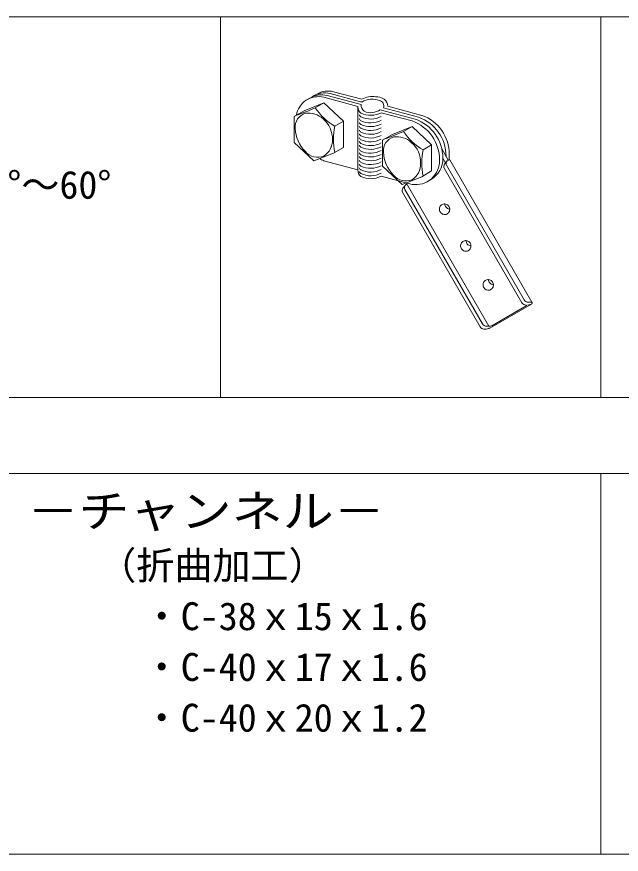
# Model space of a CAD drawing. Units: millimetres on the paper, enlarged 40 times. Extents: x -7800 to 7800, y -5387 to 5300.
# Drawn here: x -6069 to -5116, y 1260 to 2580 of the extents above; entities that cross this region are included whole.
import ezdxf
from ezdxf.enums import TextEntityAlignment as Align

# ---------------------------------------------------------------- set-up
doc = ezdxf.new("R2010")
doc.units = ezdxf.units.MM
doc.header["$LTSCALE"] = 40
doc.layers.add('0-6_文字', color=7, linetype='Continuous')
doc.layers.add('0-B_補強金具・金具・その他', color=3, linetype='Continuous', lineweight=18)
doc.layers.add('F-3_野縁受け', color=7, linetype='Continuous', lineweight=18)
doc.styles.add('ＭＳ ゴシック', font='')
doc.styles.get('ＭＳ ゴシック').set_extended_font_data('MS Gothic')

msp = doc.modelspace()

# ---------------------------------------------------------------- linework, layer by layer
at = {"layer": '0-B_補強金具・金具・その他'}
for p, q in [((-5601.13, 2455.52), (-5596, 2458.48)), ((-5580.12, 2456.22), (-5526.21, 2441.78)), ((-5574.99, 2459.18), (-5527.33, 2446.41)), ((-5569.87, 2462.14), (-5525.38, 2450.22)), ((-5611.38, 2449.6), (-5606.25, 2452.56)), ((-5598.7, 2436.6), (-5585.25, 2444.36)), ((-5585.25, 2453.26), (-5531.34, 2438.82)), ((-5527.33, 2446.41), (-5525.38, 2445.89)), ((-5631.78, 2423.11), (-5616.19, 2432.11)), ((-5531.34, 2438.82), (-5531.34, 2338.82)), ((-5496.31, 2433.76), (-5441.03, 2418.95)), ((-5494.82, 2429.03), (-5446.15, 2415.99)), ((-5491.18, 2436.73), (-5435.9, 2421.91)), ((-5484.25, 2439.2), (-5430.77, 2424.87)), ((-5631.78, 2381.99), (-5631.78, 2423.11)), ((-5567.75, 2407.76), (-5554.3, 2415.53)), ((-5554.3, 2374.41), (-5554.3, 2415.53)), ((-5459.6, 2399.33), (-5446.15, 2407.09)), ((-5492.69, 2385.84), (-5477.1, 2394.84)), ((-5492.69, 2344.72), (-5492.69, 2385.84)), ((-5428.66, 2370.49), (-5415.2, 2378.26)), ((-5415.2, 2337.14), (-5415.2, 2378.26)), ((-5569.89, 2365.41), (-5554.3, 2374.41)), ((-5388.87, 2354.21), (-5399.21, 2372.12)), ((-5585.25, 2353.26), (-5531.34, 2338.82)), ((-5584.46, 2352.77), (-5584.24, 2352.99)), ((-5393.2, 2349.84), (-5397.56, 2357.39)), ((-5394.75, 2347.85), (-5391.17, 2352.45)), ((-5386.7, 2354.64), (-5386.63, 2354.64)), ((-5430.79, 2328.14), (-5415.2, 2337.14)), ((-5395.19, 2341.53), (-5272.82, 2129.58)), ((-5391.61, 2346.14), (-5269.24, 2134.18)), ((-5494.82, 2329.03), (-5446.15, 2315.99)), ((-5421.6, 2320.64), (-5416.47, 2323.6)), ((-5460.53, 2309.87), (-5456.95, 2314.48)), ((-5455.55, 2318.51), (-5325.02, 2092.43)), ((-5460.96, 2303.56), (-5338.59, 2091.6)), ((-5457.38, 2308.16), (-5335.01, 2096.21)), ((-5323.38, 2089.59), (-5257.91, 2127.39)), ((-5266.27, 2125.8), (-5265.79, 2125.8)), ((-5263.85, 2125.8), (-5257.7, 2127.44)), ((-5320.08, 2093.33), (-5265.98, 2124.57)), ((-5328.46, 2092.43), (-5325.02, 2092.43))]:
    msp.add_line(p, q, dxfattribs=at)
for points in [[(-5616.19, 2432.11), (-5585.25, 2444.36), (-5554.3, 2415.53)], [(-5477.1, 2394.84), (-5446.15, 2407.09), (-5415.2, 2378.26)], [(-5631.78, 2381.99), (-5600.83, 2353.16), (-5569.89, 2365.41)], [(-5262.69, 2130.4), (-5257.16, 2130.4), (-5386.64, 2354.67)], [(-5492.69, 2344.72), (-5461.74, 2315.89), (-5430.79, 2328.14)], [(-5394.36, 2285.26), (-5394.22, 2283.81), (-5393.83, 2282.4), (-5393.21, 2281.07), (-5392.37, 2279.87), (-5391.34, 2278.84), (-5390.15, 2277.99), (-5388.85, 2277.37), (-5387.46, 2276.98), (-5386.53, 2276.87)], [(-5394.36, 2285.26), (-5394.22, 2283.81), (-5393.83, 2282.4), (-5393.21, 2281.07), (-5392.37, 2279.87), (-5391.34, 2278.84), (-5390.15, 2277.99), (-5388.85, 2277.37), (-5387.46, 2276.98), (-5386.53, 2276.87)], [(-5360.95, 2227.39), (-5360.81, 2225.94), (-5360.42, 2224.53), (-5359.79, 2223.2), (-5358.96, 2222), (-5357.93, 2220.97), (-5356.74, 2220.12), (-5355.43, 2219.5), (-5354.04, 2219.11), (-5353.12, 2219)], [(-5360.95, 2227.39), (-5360.81, 2225.94), (-5360.42, 2224.53), (-5359.79, 2223.2), (-5358.96, 2222), (-5357.93, 2220.97), (-5356.74, 2220.12), (-5355.43, 2219.5), (-5354.04, 2219.11), (-5353.12, 2219)], [(-5325.51, 2166), (-5325.37, 2164.55), (-5324.98, 2163.14), (-5324.35, 2161.82), (-5323.51, 2160.62), (-5322.49, 2159.58), (-5321.3, 2158.74), (-5319.99, 2158.11), (-5318.6, 2157.73), (-5317.67, 2157.61)], [(-5325.51, 2166), (-5325.37, 2164.55), (-5324.98, 2163.14), (-5324.35, 2161.82), (-5323.51, 2160.62), (-5322.49, 2159.58), (-5321.3, 2158.74), (-5319.99, 2158.11), (-5318.6, 2157.73), (-5317.67, 2157.61)]]:
    msp.add_lwpolyline(points, dxfattribs=at)
for points in [[(-5391.17, 2269.32), (-5389.93, 2270.05), (-5388.85, 2270.98), (-5387.94, 2272.09), (-5387.25, 2273.35), (-5386.78, 2274.72), (-5386.55, 2276.15), (-5386.57, 2277.61), (-5386.84, 2279.05), (-5387.35, 2280.42), (-5388.09, 2281.68), (-5389.03, 2282.8), (-5390.14, 2283.75), (-5391.39, 2284.48), (-5392.75, 2284.98), (-5394.16, 2285.24), (-5395.6, 2285.25), (-5397, 2285), (-5398.35, 2284.51), (-5399.58, 2283.79), (-5400.66, 2282.86), (-5401.57, 2281.74), (-5402.26, 2280.49), (-5402.73, 2279.12), (-5402.96, 2277.68), (-5402.94, 2276.23), (-5402.67, 2274.79), (-5402.16, 2273.42), (-5401.42, 2272.15), (-5400.48, 2271.03), (-5399.37, 2270.09), (-5398.12, 2269.35), (-5396.76, 2268.85), (-5395.35, 2268.59), (-5393.91, 2268.58), (-5392.51, 2268.83)], [(-5357.75, 2211.45), (-5356.52, 2212.18), (-5355.44, 2213.11), (-5354.53, 2214.22), (-5353.84, 2215.48), (-5353.36, 2216.85), (-5353.14, 2218.28), (-5353.16, 2219.74), (-5353.43, 2221.17), (-5353.94, 2222.55), (-5354.68, 2223.81), (-5355.61, 2224.93), (-5356.73, 2225.87), (-5357.98, 2226.61), (-5359.33, 2227.11), (-5360.75, 2227.37), (-5362.19, 2227.38), (-5363.59, 2227.13), (-5364.93, 2226.64), (-5366.16, 2225.92), (-5367.25, 2224.99), (-5368.15, 2223.87), (-5368.85, 2222.61), (-5369.32, 2221.25), (-5369.55, 2219.81), (-5369.53, 2218.36), (-5369.26, 2216.92), (-5368.75, 2215.55), (-5368.01, 2214.28), (-5367.07, 2213.16), (-5365.96, 2212.22), (-5364.71, 2211.48), (-5363.35, 2210.98), (-5361.94, 2210.72), (-5360.5, 2210.71), (-5359.09, 2210.96)], [(-5322.31, 2150.07), (-5321.08, 2150.79), (-5320, 2151.72), (-5319.09, 2152.83), (-5318.39, 2154.09), (-5317.92, 2155.46), (-5317.7, 2156.89), (-5317.72, 2158.35), (-5317.99, 2159.79), (-5318.5, 2161.16), (-5319.23, 2162.42), (-5320.17, 2163.55), (-5321.28, 2164.49), (-5322.54, 2165.22), (-5323.89, 2165.73), (-5325.31, 2165.99), (-5326.74, 2165.99), (-5328.15, 2165.75), (-5329.49, 2165.25), (-5330.72, 2164.53), (-5331.81, 2163.6), (-5332.71, 2162.49), (-5333.41, 2161.23), (-5333.88, 2159.86), (-5334.11, 2158.43), (-5334.09, 2156.97), (-5333.82, 2155.53), (-5333.31, 2154.16), (-5332.57, 2152.89), (-5331.63, 2151.77), (-5330.52, 2150.83), (-5329.27, 2150.1), (-5327.91, 2149.59), (-5326.49, 2149.33), (-5325.06, 2149.33), (-5323.65, 2149.57)]]:
    msp.add_lwpolyline(points, close=True, dxfattribs=at)
for centre, radius, start, end in [((-5588.67, 2422.1), 35.18, 75.93842, 120), ((-5583.54, 2425.06), 35.18, 75.93842, 124.82709), ((-5578.41, 2428.02), 35.18, 75.93842, 119.99998), ((-5593.79, 2419.14), 35.18, 75.93842, 170.3681), ((-5508.47, 2420.17), 34.48, 81.16541, 119.36136), ((-5508.34, 2415.8), 34.48, 71.47375, 119.36136), ((-5503.58, 2430.7), 23.55, 58.35898, 89.01919), ((-5500.18, 2439.47), 9.4, 343.02415, 73.10188), ((-5504.63, 2421.56), 32.19, 61.56479, 65.31599), ((-5499.59, 2438.48), 15.36, 2.70815, 47.91028), ((-5755.07, 2786.51), 383.26, 289.10199, 294.07927), ((-5519.45, 2490.63), 95.91, 214.28851, 239.76529), ((-5518.94, 2437.95), 12.43, 176.01091, 231.24638), ((-5511.55, 2461.02), 36.1, 245.14149, 297.61575), ((-5513.82, 2440.91), 12.43, 176.01091, 231.24638), ((-5511.2, 2454.84), 25.8, 246.23344, 305.24619), ((-5607.91, 2406.4), 22.55, 105.66637, 185.55908), ((-5609.35, 2395.05), 33.38, 46.57269, 98.011), ((-5612.43, 2387.81), 40.86, 357.677, 50.41843), ((-5518.94, 2431.99), 12.43, 210.75995, 231.24638), ((-5518.94, 2426.02), 12.43, 210.75995, 231.24638), ((-5511.55, 2455.05), 36.1, 245.14149, 297.61575), ((-5511.55, 2449.08), 36.1, 245.14149, 297.61575), ((-5467.76, 2354.61), 65.07, 359.76488, 70.60977), ((-5462.63, 2357.57), 65.07, 359.76488, 70.60977), ((-5457.5, 2360.53), 65.07, 359.8703, 70.60977), ((-5452.38, 2363.49), 65.07, 359.76488, 70.60977), ((-5576.12, 2406.42), 54.28, 182.32848, 225.22083), ((-5470.16, 2387.2), 99.73, 168.10283, 191.89716), ((-5518.94, 2420.05), 12.43, 210.75995, 231.24638), ((-5518.94, 2414.08), 12.43, 210.75995, 231.24638), ((-5511.55, 2443.11), 36.1, 245.14149, 297.61575), ((-5511.55, 2437.14), 36.1, 245.14149, 297.61575), ((-5518.94, 2408.11), 12.43, 210.75995, 231.24638), ((-5518.94, 2402.14), 12.43, 210.75995, 231.24638), ((-5518.94, 2396.17), 12.43, 210.75995, 231.24638), ((-5511.55, 2431.17), 36.1, 245.14149, 297.61575), ((-5511.55, 2425.21), 36.1, 245.14149, 297.61575), ((-5468.82, 2369.13), 22.55, 105.66637, 185.55908), ((-5615.98, 2749.24), 383.26, 289.10199, 294.07927), ((-5470.26, 2357.78), 33.38, 46.57269, 98.011), ((-5380.36, 2453.36), 95.91, 214.28851, 239.76529), ((-5600.76, 2385.25), 29.16, 302.49821, 1.77756), ((-5518.94, 2390.21), 12.43, 210.75995, 231.24638), ((-5518.94, 2384.24), 12.43, 210.75995, 231.24638), ((-5511.55, 2419.24), 36.1, 245.14149, 297.61575), ((-5511.55, 2413.27), 36.1, 245.14149, 297.61575), ((-5473.34, 2350.54), 40.86, 357.677, 50.41843), ((-5594.85, 2383.98), 25.28, 219.51717, 292.70407), ((-5518.94, 2378.27), 12.43, 210.75995, 231.24638), ((-5518.94, 2372.3), 12.43, 210.75995, 231.24638), ((-5511.55, 2407.3), 36.1, 245.14149, 297.61575), ((-5511.55, 2401.33), 36.1, 245.14149, 297.61575), ((-5511.55, 2395.36), 36.1, 245.14149, 297.61575), ((-5437.02, 2369.15), 54.28, 182.32848, 225.22083), ((-5331.07, 2349.93), 99.73, 168.10283, 191.89716), ((-5425.14, 2362.29), 37.84, 348.05783, 1.4138), ((-5554.75, 2420.92), 74.21, 239.93542, 245.73225), ((-5518.94, 2366.33), 12.43, 210.75995, 231.24638), ((-5518.94, 2360.36), 12.43, 210.75995, 231.24638), ((-5511.55, 2389.4), 36.1, 245.14149, 297.61575), ((-5511.55, 2383.43), 36.1, 245.14149, 297.61575), ((-5440.52, 2353.41), 37.84, 261.43382, 1.4138), ((-5435.39, 2356.37), 37.84, 300, 1.4138), ((-5386.7, 2348.97), 5.67, 90, 209.99998), ((-5518.94, 2337.95), 12.43, 176.01091, 231.24638), ((-5518.94, 2354.4), 12.43, 210.75995, 231.24638), ((-5518.94, 2348.43), 12.43, 210.75995, 231.24638), ((-5511.55, 2377.46), 36.1, 245.14149, 297.61575), ((-5511.55, 2371.49), 36.1, 245.14149, 297.61575), ((-5461.67, 2347.98), 29.16, 302.49821, 1.77756), ((-5390.28, 2344.37), 5.67, 142.12311, 210), ((-5518.94, 2342.67), 12.43, 210.75995, 231.24638), ((-5511.55, 2365.73), 36.1, 245.14149, 297.61575), ((-5511.55, 2361.02), 36.1, 245.14149, 297.61575), ((-5455.76, 2346.71), 25.28, 219.51717, 292.70407), ((-5452.47, 2311), 5.67, 108.92543, 209.99998), ((-5456.05, 2306.39), 5.67, 142.12311, 210), ((-5266.27, 2133.36), 7.56, 209.99998, 270), ((-5262.69, 2137.96), 7.56, 210, 270), ((-5266.14, 2125.22), 0.675, 284.52145, 58.40283), ((-5258.88, 2129.19), 2.1, 303.89775, 35.29265), ((-5332.04, 2095.38), 7.56, 209.99998, 263.40755), ((-5328.46, 2099.99), 7.56, 210, 270), ((-5332.24, 2112.98), 25.12, 268.47061, 286.22513), ((-5347.83, 2149.08), 64.32, 290.5748, 292.3373), ((-5326.2, 2112.81), 20.42, 273.29562, 287.43674)]:
    msp.add_arc(centre, radius, start, end, dxfattribs=at)
at = {"layer": 'F-3_野縁受け', "color": 3}
for p, q in [((-7638.18, 2580.25), (-78.18, 2580.25)), ((-5748.18, 2580.25), (-5748.18, 1980.25)), ((-7638.18, 1980.25), (-78.18, 1980.25)), ((-7638.18, 1860.25), (-78.18, 1860.25)), ((-5148.18, 1860.25), (-5148.18, 1260.25)), ((-5148.18, 1860.25), (-5148.18, 1260.25)), ((-7638.18, 1260.25), (-78.18, 1260.25))]:
    msp.add_line(p, q, dxfattribs=at)
at = {"layer": 'F-3_野縁受け', "color": 4, "lineweight": 9}
msp.add_line((-5148.18, 2580.25), (-5148.18, 1980.25), dxfattribs=at)

# ---------------------------------------------------------------- texts
at = {"layer": '0-6_文字', "style": 'ＭＳ ゴシック'}
for s, p in [('※対応角度：30°～60°', (-6504.18, 2280.25)), ('（折曲加工）', (-5940.83, 1680.25)), ('・C-38ｘ15ｘ1.6', (-5870.83, 1600.25)), ('・C-40ｘ17ｘ1.6', (-5870.83, 1520.25)), ('・C-40ｘ20ｘ1.2', (-5870.83, 1440.25))]:
    msp.add_text(s, height=43.99, dxfattribs=at).set_placement(p, align=Align.BOTTOM_LEFT)
at = {"layer": '0-6_文字', "style": 'ＭＳ ゴシック', "width": 1.15}
msp.add_text('○斜め部材（ブレース） －チャンネル－', height=51.32, dxfattribs=at).set_placement((-6978.18, 1760.25), align=Align.BOTTOM_LEFT)

doc.saveas('drawing.dxf')
